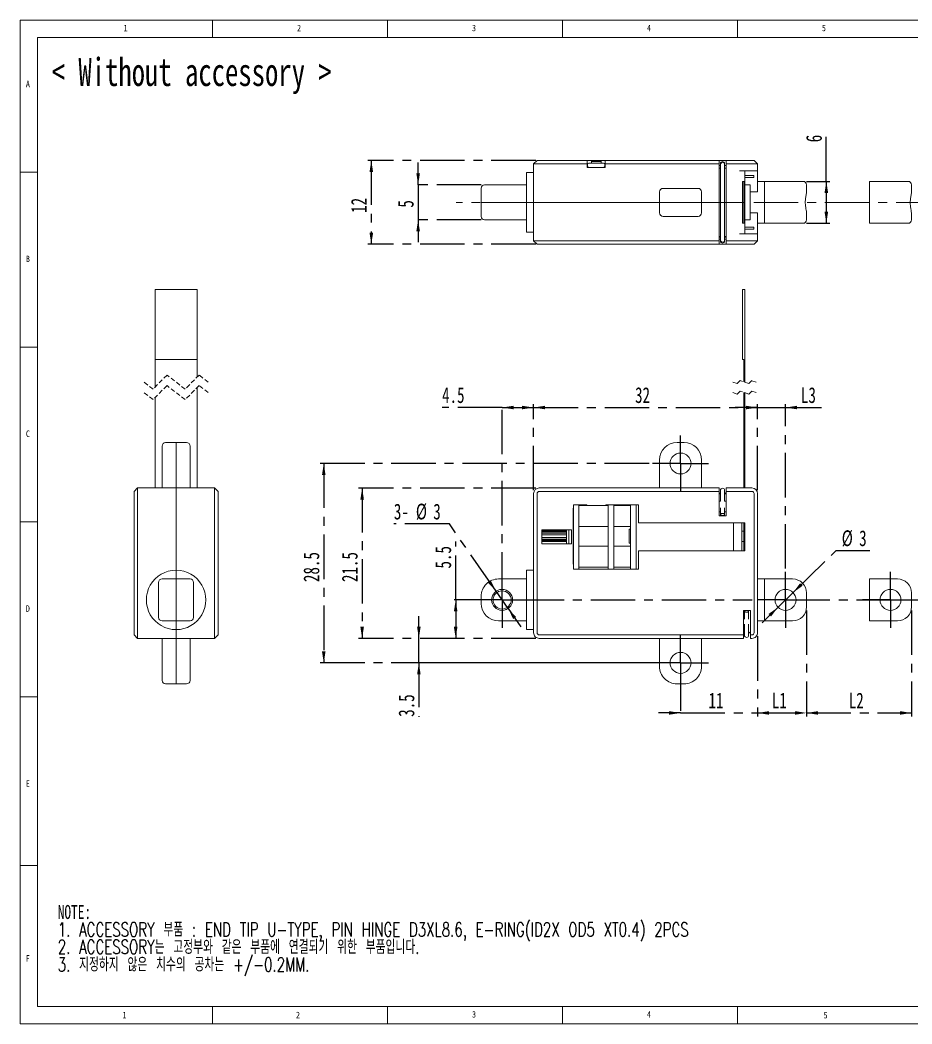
# Paper-space layout '시트1_KOR' of a CAD drawing. Header units: millimetres. Extents: x 5 to 415, y 5 to 292.
# Drawn here: x 5 to 259.9, y 5 to 292 of the extents above; entities that cross this region are included whole.
import ezdxf

# ---------------------------------------------------------------- set-up
doc = ezdxf.new("R2010")
doc.units = ezdxf.units.MM
doc.linetypes.add('CENTERX2', pattern=[20.32, 12.7, -2.54, 2.54, -2.54])
doc.linetypes.add('HIDDEN', pattern=[1.905, 1.27, -0.635])
doc.layers.add('CENTER_LINE', color=7, linetype='CENTERX2')
doc.styles.add('SLDTEXTSTYLE0', font='TXT', dxfattribs={"width": 0.7})
doc.styles.add('SLDTEXTSTYLE1', font='TXT', dxfattribs={"width": 0.75})
doc.styles.add('SLDTEXTSTYLE4', font='TXT', dxfattribs={"width": 0.7, "bigfont": 'bigfont'})
doc.dimstyles.new('SLDDIMSTYLE0', dxfattribs={"dimtxt": 4.5, "dimasz": 3.302, "dimexe": 0, "dimexo": 0.0625, "dimgap": 1.125, "dimtad": 1, "dimlfac": 0.5, "dimrnd": 1e-09, "dimzin": 12, "dimdsep": 46, "dimtxsty": 'SLDTEXTSTYLE0', "dimsah": 1, "dimcen": 0.09, "dimadec": 0, "dimazin": 3, "dimtfac": 1, "dimtofl": 0, "dimtmove": 0, "dimatfit": 3, "dimfxl": 1, "dimfrac": 2, "dimtolj": 1, "dimtzin": 12, "dimarcsym": 0})
doc.dimstyles.new('SLDDIMSTYLE1', dxfattribs={"dimtxt": 4.5, "dimasz": 3.302, "dimexe": 0, "dimexo": 0.0625, "dimgap": 1.125, "dimtad": 0, "dimtih": 1, "dimtoh": 1, "dimlfac": 0.5, "dimrnd": 1e-09, "dimzin": 12, "dimdsep": 46, "dimtxsty": 'SLDTEXTSTYLE0', "dimsah": 1, "dimcen": 0, "dimadec": 0, "dimazin": 3, "dimtfac": 1, "dimtmove": 0, "dimatfit": 3, "dimfxl": 1, "dimfrac": 2, "dimtolj": 1, "dimtzin": 12, "dimarcsym": 0})
doc.dimstyles.new('SLDDIMSTYLE2', dxfattribs={"dimtxt": 4.5, "dimasz": 3.302, "dimexe": 0, "dimexo": 0.0625, "dimgap": 1.125, "dimtad": 1, "dimlfac": 0.5, "dimrnd": 1e-09, "dimzin": 12, "dimdsep": 46, "dimtxsty": 'SLDTEXTSTYLE0', "dimsah": 1, "dimcen": 0.09, "dimadec": 0, "dimazin": 3, "dimtfac": 1, "dimtmove": 0, "dimatfit": 0, "dimfxl": 1, "dimfrac": 2, "dimtolj": 1, "dimtzin": 12, "dimarcsym": 0})
doc.dimstyles.new('SLDDIMSTYLE3', dxfattribs={"dimtxt": 4.5, "dimasz": 3.302, "dimexe": 0, "dimexo": 0.0625, "dimgap": 1.125, "dimtad": 0, "dimtih": 1, "dimtoh": 1, "dimlfac": 0.5, "dimrnd": 1e-09, "dimzin": 12, "dimdsep": 46, "dimtxsty": 'SLDTEXTSTYLE0', "dimsah": 1, "dimcen": 0, "dimadec": 0, "dimazin": 3, "dimtfac": 1, "dimtmove": 0, "dimatfit": 3, "dimfxl": 1, "dimfrac": 2, "dimtolj": 1, "dimtzin": 12, "dimarcsym": 0})

# ---------------------------------------------------------------- blocks, each defined once
blk = doc.blocks.new('SW_NOTE_0_4')
at = {"layer": 'CENTER_LINE', "color": 0, "char_height": 4, "attachment_point": 1}
for s, insert, style in [('NOTE:', (0, 5.16), 'SLDTEXTSTYLE0'), ('1. ACCESSORY 부품 : END TIP U-TYPE, PIN HINGE D3XL8.6, E-RING(ID2X OD5 XT0.4) 2PCS', (0, 0.16), 'SLDTEXTSTYLE4'), ('2. ACCESSORY는 고정부와 같은 부품에 연결되기 위한 부품입니다.', (0, -4.84), 'SLDTEXTSTYLE4'), ('3. 지정하지 않은 치수의 공차는 +/-0.2MM.', (0, -9.84), 'SLDTEXTSTYLE4')]:
    blk.add_mtext(s, dxfattribs=dict(at, insert=insert, style=style))
blk = doc.blocks.new('SW_BROKEN_VIEW_5')
at = {"color": 0, "linetype": 'CENTERX2'}
blk.add_line((0, 0), (30, 0), dxfattribs=at)
blk = doc.blocks.new('_D_15')
at = {"layer": 'CENTER_LINE'}
for p, q in [((229.76, 123.22), (229.76, 92.91)), ((215.76, 115.82), (215.76, 92.91)), ((215.76, 93.91), (229.76, 93.91))]:
    blk.add_line(p, q, dxfattribs=at)
for points in [[(215.76, 93.91), (219.06, 93.4), (219.06, 94.42)], [(229.76, 93.91), (226.46, 94.42), (226.46, 93.4)]]:
    blk.add_solid(points, dxfattribs=at)
at = {"layer": 'CENTER_LINE', "insert": (219.83, 99.71), "char_height": 4.5, "attachment_point": 1, "style": 'SLDTEXTSTYLE0'}
blk.add_mtext('L1', dxfattribs=at)
blk = doc.blocks.new('_D_16')
at = {"layer": 'CENTER_LINE'}
for p, q in [((229.76, 123.22), (229.76, 92.91)), ((259.76, 123.22), (259.76, 92.91)), ((229.76, 93.91), (259.76, 93.91))]:
    blk.add_line(p, q, dxfattribs=at)
for points in [[(229.76, 93.91), (233.06, 93.4), (233.06, 94.42)], [(259.76, 93.91), (256.46, 94.42), (256.46, 93.4)]]:
    blk.add_solid(points, dxfattribs=at)
at = {"layer": 'CENTER_LINE', "insert": (241.83, 99.71), "char_height": 4.5, "attachment_point": 1, "style": 'SLDTEXTSTYLE0'}
blk.add_mtext('L2', dxfattribs=at)
blk = doc.blocks.new('_D_17')
at = {"layer": 'CENTER_LINE'}
for p, q in [((129.49, 126.22), (129.49, 142.97)), ((141.76, 126.22), (128.49, 126.22)), ((129.49, 126.22), (129.49, 115.22)), ((152.36, 115.22), (128.49, 115.22))]:
    blk.add_line(p, q, dxfattribs=at)
for points in [[(129.49, 126.22), (128.98, 122.92), (129.99, 122.92)], [(129.49, 115.22), (129.99, 118.53), (128.98, 118.53)]]:
    blk.add_solid(points, dxfattribs=at)
at = {"layer": 'CENTER_LINE', "insert": (123.68, 135.2), "char_height": 4.5, "attachment_point": 1, "rotation": 90, "style": 'SLDTEXTSTYLE0'}
blk.add_mtext('5.5', dxfattribs=at)
blk = doc.blocks.new('_D_18')
at = {"layer": 'CENTER_LINE'}
for p, q in [((152.36, 158.22), (101.76, 158.22)), ((102.76, 158.22), (102.76, 115.22)), ((152.36, 115.22), (101.76, 115.22))]:
    blk.add_line(p, q, dxfattribs=at)
for points in [[(102.76, 158.22), (102.25, 154.92), (103.27, 154.92)], [(102.76, 115.22), (103.27, 118.53), (102.25, 118.53)]]:
    blk.add_solid(points, dxfattribs=at)
at = {"layer": 'CENTER_LINE', "insert": (96.96, 131.33), "char_height": 4.5, "attachment_point": 1, "rotation": 90, "style": 'SLDTEXTSTYLE0'}
blk.add_mtext('21.5', dxfattribs=at)
blk = doc.blocks.new('_D_19')
at = {"layer": 'CENTER_LINE'}
for p, q in [((127.69, 147.94), (111.82, 147.94)), ((141.05, 128.69), (127.69, 147.94)), ((144.47, 123.76), (141.05, 128.69)), ((144.47, 123.76), (148.09, 118.54))]:
    blk.add_line(p, q, dxfattribs=at)
for points in [[(141.05, 128.69), (139.58, 131.69), (138.75, 131.11)], [(144.47, 123.76), (145.93, 120.76), (146.77, 121.34)]]:
    blk.add_solid(points, dxfattribs=at)
at = {"layer": 'CENTER_LINE', "char_height": 4.5, "attachment_point": 1, "style": 'SLDTEXTSTYLE0'}
for s, insert in [('3-', (111.82, 153.74)), ('%%c', (118.11, 153.74)), ('3', (123.09, 153.74))]:
    blk.add_mtext(s, dxfattribs=dict(at, insert=insert))
blk = doc.blocks.new('_D_20')
at = {"layer": 'CENTER_LINE'}
for p, q in [((151.76, 157.62), (151.76, 182.22)), ((151.76, 181.22), (215.76, 181.22)), ((215.76, 157.62), (215.76, 182.22))]:
    blk.add_line(p, q, dxfattribs=at)
for points in [[(151.76, 181.22), (155.06, 180.72), (155.06, 181.73)], [(215.76, 181.22), (212.46, 181.73), (212.46, 180.72)]]:
    blk.add_solid(points, dxfattribs=at)
at = {"layer": 'CENTER_LINE', "insert": (180.75, 187.03), "char_height": 4.5, "attachment_point": 1, "style": 'SLDTEXTSTYLE0'}
blk.add_mtext('32', dxfattribs=at)
blk = doc.blocks.new('_D_21')
at = {"layer": 'CENTER_LINE'}
for p, q in [((142.76, 181.22), (125.6, 181.22)), ((142.76, 127.22), (142.76, 182.22)), ((142.76, 181.22), (151.76, 181.22)), ((151.76, 157.62), (151.76, 182.22))]:
    blk.add_line(p, q, dxfattribs=at)
for points in [[(142.76, 181.22), (146.06, 180.72), (146.06, 181.73)], [(151.76, 181.22), (148.46, 181.73), (148.46, 180.72)]]:
    blk.add_solid(points, dxfattribs=at)
at = {"layer": 'CENTER_LINE', "insert": (125.6, 187.03), "char_height": 4.5, "attachment_point": 1, "style": 'SLDTEXTSTYLE0'}
blk.add_mtext('4.5', dxfattribs=at)
blk = doc.blocks.new('_D_22')
at = {"layer": 'CENTER_LINE'}
for p, q in [((118.97, 115.22), (118.97, 121.57)), ((152.36, 115.22), (117.97, 115.22)), ((118.97, 108.22), (118.97, 115.22)), ((192.76, 108.22), (117.97, 108.22)), ((118.97, 108.22), (118.97, 92.81))]:
    blk.add_line(p, q, dxfattribs=at)
for points in [[(118.97, 115.22), (119.47, 118.53), (118.46, 118.53)], [(118.97, 108.22), (118.46, 104.92), (119.47, 104.92)]]:
    blk.add_solid(points, dxfattribs=at)
at = {"layer": 'CENTER_LINE', "insert": (113.16, 92.81), "char_height": 4.5, "attachment_point": 1, "rotation": 90, "style": 'SLDTEXTSTYLE0'}
blk.add_mtext('3.5', dxfattribs=at)
blk = doc.blocks.new('_D_23')
at = {"layer": 'CENTER_LINE'}
for p, q in [((215.76, 115.82), (215.76, 92.91)), ((193.76, 107.22), (193.76, 92.91)), ((193.76, 93.91), (187.41, 93.91)), ((193.76, 93.91), (215.76, 93.91)), ((215.76, 93.91), (222.11, 93.91))]:
    blk.add_line(p, q, dxfattribs=at)
for points in [[(193.76, 93.91), (190.46, 94.42), (190.46, 93.4)], [(215.76, 93.91), (219.06, 93.4), (219.06, 94.42)]]:
    blk.add_solid(points, dxfattribs=at)
at = {"layer": 'CENTER_LINE', "insert": (201.75, 99.71), "char_height": 4.5, "attachment_point": 1, "style": 'SLDTEXTSTYLE0'}
blk.add_mtext('11', dxfattribs=at)
blk = doc.blocks.new('_D_24')
at = {"layer": 'CENTER_LINE'}
for p, q in [((184.76, 165.22), (90.79, 165.22)), ((91.79, 165.22), (91.79, 108.22)), ((184.76, 108.22), (90.79, 108.22))]:
    blk.add_line(p, q, dxfattribs=at)
for points in [[(91.79, 165.22), (91.28, 161.92), (92.3, 161.92)], [(91.79, 108.22), (92.3, 111.53), (91.28, 111.53)]]:
    blk.add_solid(points, dxfattribs=at)
at = {"layer": 'CENTER_LINE', "insert": (85.99, 131.33), "char_height": 4.5, "attachment_point": 1, "rotation": 90, "style": 'SLDTEXTSTYLE0'}
blk.add_mtext('28.5', dxfattribs=at)
blk = doc.blocks.new('_D_25')
at = {"layer": 'CENTER_LINE'}
for p, q in [((215.76, 181.22), (209.41, 181.22)), ((215.76, 157.62), (215.76, 182.22)), ((215.76, 181.22), (223.76, 181.22)), ((223.76, 135.22), (223.76, 182.22)), ((223.76, 181.22), (234.02, 181.22))]:
    blk.add_line(p, q, dxfattribs=at)
for points in [[(215.76, 181.22), (212.46, 181.73), (212.46, 180.72)], [(223.76, 181.22), (227.06, 180.72), (227.06, 181.73)]]:
    blk.add_solid(points, dxfattribs=at)
at = {"layer": 'CENTER_LINE', "insert": (228.16, 187.03), "char_height": 4.5, "attachment_point": 1, "style": 'SLDTEXTSTYLE0'}
blk.add_mtext('L3', dxfattribs=at)
blk = doc.blocks.new('_D_26')
at = {"layer": 'CENTER_LINE'}
for p, q in [((225.91, 128.32), (238.23, 140.32)), ((238.23, 140.32), (247.81, 140.32)), ((221.61, 124.13), (225.91, 128.32)), ((221.61, 124.13), (217.06, 119.7))]:
    blk.add_line(p, q, dxfattribs=at)
for points in [[(225.91, 128.32), (228.63, 130.26), (227.92, 130.99)], [(221.61, 124.13), (218.89, 122.19), (219.6, 121.46)]]:
    blk.add_solid(points, dxfattribs=at)
at = {"layer": 'CENTER_LINE', "char_height": 4.5, "attachment_point": 1, "style": 'SLDTEXTSTYLE0'}
for s, insert in [('%%c', (239.82, 146.12)), ('3', (244.8, 146.12))]:
    blk.add_mtext(s, dxfattribs=dict(at, insert=insert))
blk = doc.blocks.new('SW_CENTERMARKSYMBOL_5')
at = {"layer": 'CENTER_LINE', "color": 0}
for p, q in [((0, 5), (0, 8)), ((0, 0), (0, 5)), ((-5, 0), (-8, 0)), ((0, 0), (-5, 0)), ((0, 0), (0, -5)), ((0, 0), (5, 0)), ((5, 0), (8, 0)), ((0, -5), (0, -8))]:
    blk.add_line(p, q, dxfattribs=at)
blk = doc.blocks.new('SW_CENTERMARKSYMBOL_6')
at = {"layer": 'CENTER_LINE', "color": 0}
for p, q in [((0, 5), (0, 8)), ((0, 0), (0, 5)), ((-5, 0), (-8, 0)), ((0, 0), (-5, 0)), ((0, 0), (0, -5)), ((0, 0), (5, 0)), ((5, 0), (8, 0)), ((0, -5), (0, -8))]:
    blk.add_line(p, q, dxfattribs=at)
blk = doc.blocks.new('SW_CENTERMARKSYMBOL_7')
at = {"layer": 'CENTER_LINE', "color": 0}
for p, q in [((0, 5), (0, 8)), ((0, 0), (0, 5)), ((-5, 0), (-8, 0)), ((0, 0), (-5, 0)), ((0, 0), (0, -5)), ((0, 0), (5, 0)), ((5, 0), (8, 0)), ((0, -5), (0, -8))]:
    blk.add_line(p, q, dxfattribs=at)
blk = doc.blocks.new('SW_CENTERMARKSYMBOL_8')
at = {"layer": 'CENTER_LINE', "color": 0}
for p, q in [((0, 5), (0, 8)), ((0, 0), (0, 5)), ((-5, 0), (-8, 0)), ((0, 0), (-5, 0)), ((0, 0), (0, -5)), ((0, 0), (5, 0)), ((5, 0), (8, 0)), ((0, -5), (0, -8))]:
    blk.add_line(p, q, dxfattribs=at)
blk = doc.blocks.new('SW_CENTERMARKSYMBOL_9')
at = {"layer": 'CENTER_LINE', "color": 0}
for p, q in [((0, 5), (0, 8)), ((0, 0), (0, 5)), ((-5, 0), (-8, 0)), ((0, 0), (-5, 0)), ((0, 0), (0, -5)), ((0, 0), (5, 0)), ((5, 0), (71.47, 0)), ((0, -5), (0, -8))]:
    blk.add_line(p, q, dxfattribs=at)
blk = doc.blocks.new('_D_27')
at = {"layer": 'CENTER_LINE'}
for p, q in [((235.42, 245.89), (235.42, 260.07)), ((229.76, 245.89), (236.42, 245.89)), ((235.42, 245.89), (235.42, 233.89)), ((229.76, 233.89), (236.42, 233.89))]:
    blk.add_line(p, q, dxfattribs=at)
for points in [[(235.42, 245.89), (234.91, 242.59), (235.93, 242.59)], [(235.42, 233.89), (235.93, 237.19), (234.91, 237.19)]]:
    blk.add_solid(points, dxfattribs=at)
at = {"layer": 'CENTER_LINE', "insert": (229.62, 257.06), "char_height": 4.5, "attachment_point": 1, "rotation": 90, "style": 'SLDTEXTSTYLE0'}
blk.add_mtext('6', dxfattribs=at)
blk = doc.blocks.new('_D_28')
at = {"layer": 'CENTER_LINE'}
for p, q in [((118.76, 244.89), (118.76, 251.24)), ((136.76, 244.89), (117.76, 244.89)), ((118.76, 244.89), (118.76, 234.89)), ((136.76, 234.89), (117.76, 234.89)), ((118.76, 234.89), (118.76, 228.54))]:
    blk.add_line(p, q, dxfattribs=at)
for points in [[(118.76, 244.89), (119.27, 248.19), (118.25, 248.19)], [(118.76, 234.89), (118.25, 231.59), (119.27, 231.59)]]:
    blk.add_solid(points, dxfattribs=at)
at = {"layer": 'CENTER_LINE', "insert": (112.96, 238.38), "char_height": 4.5, "attachment_point": 1, "rotation": 90, "style": 'SLDTEXTSTYLE0'}
blk.add_mtext('5', dxfattribs=at)
blk = doc.blocks.new('_D_29')
at = {"layer": 'CENTER_LINE'}
for p, q in [((152.36, 251.89), (104.38, 251.89)), ((105.38, 251.89), (105.38, 227.89)), ((152.36, 227.89), (104.38, 227.89))]:
    blk.add_line(p, q, dxfattribs=at)
for points in [[(105.38, 251.89), (104.87, 248.59), (105.89, 248.59)], [(105.38, 227.89), (105.89, 231.19), (104.87, 231.19)]]:
    blk.add_solid(points, dxfattribs=at)
at = {"layer": 'CENTER_LINE', "insert": (99.58, 236.88), "char_height": 4.5, "attachment_point": 1, "rotation": 90, "style": 'SLDTEXTSTYLE0'}
blk.add_mtext('12', dxfattribs=at)

psp = doc.layouts.new('시트1_KOR')

# ---------------------------------------------------------------- linework, layer by layer
at = {"color": 7, "linetype": 'Continuous', "lineweight": 18}
for p, q in [((415, 292), (5, 292)), ((5, 292), (5, 5)), ((60, 287), (60, 292)), ((110, 292), (110, 287)), ((160, 287), (160, 292)), ((210, 292), (210, 287)), ((410.25, 287), (10, 287)), ((10, 287), (10, 10)), ((151.759, 250.89), (152.759, 251.89)), ((151.759, 250.89), (151.759, 239.89)), ((153.359, 250.89), (151.759, 250.89)), ((152.759, 251.89), (153.359, 251.89)), ((153.359, 251.89), (167.059, 251.89)), ((167.059, 250.89), (153.359, 250.89)), ((167.059, 251.89), (167.059, 250.89)), ((168.274, 251.89), (167.059, 251.89)), ((167.059, 249.89), (167.059, 250.89)), ((167.059, 249.89), (172.259, 249.89)), ((167.159, 250.69), (167.159, 250.29)), ((171.759, 251.09), (167.559, 251.09)), ((168.274, 251.09), (168.274, 251.89)), ((168.274, 251.89), (171.045, 251.89)), ((171.045, 251.59), (168.274, 251.59)), ((171.045, 251.09), (171.045, 251.89)), ((172.259, 251.89), (171.045, 251.89)), ((172.159, 250.29), (172.159, 250.69)), ((172.259, 251.89), (204.759, 251.89)), ((172.259, 250.89), (172.259, 251.89)), ((204.759, 250.89), (172.259, 250.89)), ((172.259, 249.89), (172.259, 250.89)), ((204.759, 251.89), (204.759, 250.89)), ((204.759, 251.89), (206.759, 251.89)), ((204.759, 250.89), (204.759, 239.89)), ((205.157, 250.461), (204.759, 250.461)), ((205.157, 250.656), (205.157, 251.009)), ((205.157, 249.456), (205.157, 250.656)), ((206.357, 250.656), (206.357, 251.009)), ((206.357, 249.456), (206.357, 250.656)), ((206.759, 250.461), (206.357, 250.461)), ((206.759, 251.89), (214.159, 251.89)), ((206.759, 250.89), (206.759, 251.89)), ((206.759, 250.89), (206.759, 239.89)), ((214.159, 250.89), (206.759, 250.89)), ((214.159, 251.89), (214.759, 251.89)), ((215.759, 250.89), (214.159, 250.89)), ((214.759, 251.89), (215.759, 250.89)), ((215.759, 248.89), (215.759, 250.89)), ((10, 248.5), (5, 248.5)), ((151.759, 248.39), (149.759, 248.39)), ((149.759, 239.89), (149.759, 248.39)), ((205.157, 249.69), (204.759, 249.69)), ((205.157, 230.334), (205.157, 249.456)), ((206.759, 249.69), (206.353, 249.69)), ((206.357, 230.334), (206.357, 249.456)), ((214.159, 248.89), (210.559, 248.89)), ((212.159, 248.89), (212.159, 245.89)), ((214.659, 247.59), (212.159, 247.59)), ((214.659, 246.99), (212.159, 246.99)), ((215.759, 248.89), (214.159, 248.89)), ((214.659, 247.59), (214.659, 246.99)), ((215.759, 248.89), (215.759, 242.89)), ((137.759, 244.89), (141.759, 244.89)), ((141.759, 244.89), (149.759, 244.89)), ((211.459, 233.89), (211.459, 245.89)), ((211.459, 245.89), (211.859, 245.89)), ((211.859, 245.89), (212.159, 245.89)), ((211.859, 245.89), (211.859, 233.89)), ((212.159, 245.89), (212.159, 233.89)), ((213.659, 244.89), (212.159, 244.89)), ((213.659, 244.89), (213.659, 234.89)), ((217.759, 245.89), (215.759, 245.89)), ((217.759, 245.89), (225.759, 245.89)), ((217.759, 244.89), (217.759, 245.89)), ((217.759, 244.89), (217.759, 239.89)), ((225.759, 245.89), (228.759, 245.89)), ((229.759, 244.89), (229.759, 242.943)), ((247.759, 245.89), (255.759, 245.89)), ((247.759, 244.89), (247.759, 245.89)), ((247.759, 244.89), (247.759, 234.89)), ((255.759, 245.89), (258.759, 245.89)), ((259.759, 244.89), (259.759, 242.943)), ((136.759, 239.89), (136.759, 243.89)), ((187.759, 239.89), (187.759, 242.89)), ((188.759, 243.89), (192.759, 243.89)), ((192.759, 243.89), (194.759, 243.89)), ((194.759, 243.89), (198.759, 243.89)), ((199.759, 242.89), (199.759, 239.89)), ((213.659, 242.89), (215.759, 242.89)), ((136.759, 235.89), (136.759, 239.89)), ((136.759, 239.89), (141.759, 239.89)), ((149.759, 239.89), (141.759, 239.89)), ((149.759, 231.39), (149.759, 239.89)), ((149.759, 239.89), (151.759, 239.89)), ((151.759, 228.89), (151.759, 239.89)), ((151.759, 239.89), (153.359, 239.89)), ((153.359, 239.89), (187.759, 239.89)), ((187.759, 239.89), (192.759, 239.89)), ((187.759, 236.89), (187.759, 239.89)), ((192.759, 239.89), (194.759, 239.89)), ((194.759, 239.89), (199.759, 239.89)), ((199.759, 239.89), (204.759, 239.89)), ((199.759, 239.89), (199.759, 236.89)), ((204.759, 228.89), (204.759, 239.89)), ((205.157, 239.89), (204.759, 239.89)), ((206.759, 239.89), (206.357, 239.89)), ((206.759, 228.89), (206.759, 239.89)), ((206.759, 239.89), (210.559, 239.89)), ((210.559, 239.89), (211.459, 239.89)), ((217.759, 239.89), (217.759, 234.89)), ((192.759, 235.89), (188.759, 235.89)), ((194.759, 235.89), (192.759, 235.89)), ((198.759, 235.89), (194.759, 235.89)), ((213.659, 236.89), (215.759, 236.89)), ((215.759, 230.89), (215.759, 236.89)), ((229.759, 236.836), (229.759, 234.89)), ((259.759, 236.836), (259.759, 234.89)), ((141.759, 234.89), (137.759, 234.89)), ((149.759, 234.89), (141.759, 234.89)), ((211.459, 233.89), (211.859, 233.89)), ((211.859, 233.89), (212.159, 233.89)), ((212.159, 234.89), (213.659, 234.89)), ((212.159, 233.89), (212.159, 230.89)), ((214.659, 232.79), (212.159, 232.79)), ((214.659, 232.79), (214.659, 232.19)), ((215.759, 233.89), (217.759, 233.89)), ((217.759, 233.89), (217.759, 234.89)), ((225.759, 233.89), (217.759, 233.89)), ((228.759, 233.89), (225.759, 233.89)), ((247.759, 233.89), (247.759, 234.89)), ((255.759, 233.89), (247.759, 233.89)), ((258.759, 233.89), (255.759, 233.89)), ((149.759, 231.39), (151.759, 231.39)), ((205.157, 230.09), (204.759, 230.09)), ((204.759, 229.89), (205.157, 229.89)), ((205.157, 229.134), (205.157, 230.334)), ((206.759, 230.09), (206.352, 230.09)), ((206.357, 229.134), (206.357, 230.334)), ((206.357, 229.89), (206.759, 229.89)), ((210.559, 230.89), (214.159, 230.89)), ((214.659, 232.19), (212.159, 232.19)), ((214.159, 230.89), (215.759, 230.89)), ((215.759, 230.89), (215.759, 228.89)), ((151.759, 228.89), (153.359, 228.89)), ((151.759, 228.89), (152.759, 227.89)), ((153.359, 227.89), (152.759, 227.89)), ((153.359, 228.89), (204.759, 228.89)), ((204.759, 227.89), (153.359, 227.89)), ((205.157, 229.382), (204.759, 229.382)), ((204.759, 228.89), (204.759, 227.89)), ((204.759, 227.89), (206.759, 227.89)), ((205.157, 228.77), (205.157, 229.134)), ((206.759, 229.382), (206.357, 229.382)), ((206.357, 228.77), (206.357, 229.134)), ((206.759, 228.89), (214.159, 228.89)), ((206.759, 227.89), (206.759, 228.89)), ((214.159, 227.89), (206.759, 227.89)), ((214.159, 228.89), (215.759, 228.89)), ((214.759, 227.89), (214.159, 227.89)), ((215.759, 228.89), (214.759, 227.89)), ((43.584, 214.952), (55.584, 214.953)), ((43.584, 214.952), (43.584, 194.952)), ((55.584, 214.952), (43.584, 214.952)), ((55.584, 214.953), (55.584, 214.952)), ((55.584, 194.952), (55.584, 214.952)), ((211.459, 194.952), (211.459, 214.952)), ((211.459, 214.952), (211.859, 214.952)), ((211.859, 214.953), (211.859, 214.952)), ((211.859, 214.953), (212.159, 214.953)), ((212.159, 214.953), (212.159, 188.445)), ((5, 198.5), (10, 198.5)), ((43.584, 194.952), (55.584, 194.952)), ((43.584, 187.082), (43.584, 194.952)), ((55.584, 194.952), (55.584, 189.907)), ((211.459, 194.952), (211.859, 194.952)), ((211.859, 194.952), (211.859, 188.545)), ((55.584, 186.907), (55.584, 158.225)), ((43.584, 158.225), (43.584, 184.082)), ((211.859, 185.545), (211.859, 158.225)), ((212.159, 185.445), (212.159, 158.225)), ((45.584, 166.225), (45.584, 170.225)), ((46.584, 171.225), (49.584, 171.225)), ((49.584, 171.225), (52.584, 171.225)), ((49.584, 166.225), (49.584, 171.225)), ((53.584, 170.225), (53.584, 166.225)), ((192.759, 171.225), (194.759, 171.225)), ((45.584, 158.225), (45.584, 166.225)), ((49.584, 158.225), (49.584, 166.225)), ((53.584, 166.225), (53.584, 158.225)), ((187.759, 158.225), (187.759, 166.225)), ((199.759, 166.225), (199.759, 158.225)), ((38.584, 158.225), (37.584, 157.225)), ((38.584, 158.225), (38.584, 156.625)), ((49.584, 158.225), (38.584, 158.225)), ((49.584, 158.225), (60.584, 158.225)), ((49.584, 156.625), (49.584, 158.225)), ((60.584, 156.625), (60.584, 158.225)), ((60.584, 158.225), (61.584, 157.225)), ((153.359, 158.225), (204.759, 158.225)), ((204.759, 158.225), (204.759, 157.225)), ((206.759, 158.225), (214.159, 158.225)), ((206.759, 157.225), (206.759, 158.225)), ((37.584, 156.625), (37.584, 157.225)), ((37.584, 116.825), (37.584, 156.625)), ((38.584, 156.625), (38.584, 116.825)), ((49.584, 134.725), (49.584, 156.625)), ((60.584, 116.825), (60.584, 156.625)), ((61.584, 157.225), (61.584, 156.625)), ((61.584, 156.625), (61.584, 116.825)), ((151.759, 116.825), (151.759, 156.625)), ((152.759, 156.625), (152.759, 116.825)), ((204.759, 157.225), (153.359, 157.225)), ((204.759, 157.225), (204.759, 150.225)), ((205.157, 155.738), (205.157, 157.538)), ((205.157, 154.425), (205.157, 155.738)), ((206.357, 155.738), (206.357, 157.538)), ((206.357, 154.425), (206.357, 155.738)), ((214.159, 157.225), (206.759, 157.225)), ((206.759, 157.225), (206.759, 150.225)), ((214.759, 116.825), (214.759, 156.625)), ((215.759, 156.625), (215.759, 116.825)), ((163.059, 152.425), (163.059, 136.425)), ((163.159, 153.425), (166.859, 153.425)), ((163.159, 153.425), (163.159, 135.025)), ((164.659, 152.425), (164.659, 153.425)), ((167.059, 153.225), (164.659, 153.225)), ((164.659, 152.425), (164.659, 136.425)), ((166.859, 153.425), (167.059, 153.225)), ((172.259, 153.225), (167.059, 153.225)), ((172.259, 153.225), (172.459, 153.425)), ((173.059, 153.225), (172.259, 153.225)), ((172.459, 153.425), (181.759, 153.425)), ((173.059, 152.425), (173.059, 153.425)), ((173.059, 152.425), (173.059, 136.425)), ((174.659, 152.425), (174.659, 153.425)), ((179.459, 153.225), (174.659, 153.225)), ((174.659, 152.425), (174.659, 136.425)), ((179.459, 152.425), (179.459, 153.425)), ((179.459, 152.425), (179.459, 136.425)), ((181.059, 152.425), (181.059, 153.425)), ((181.059, 152.425), (181.059, 136.425)), ((181.759, 148.225), (181.759, 153.425)), ((204.759, 154.425), (205.174, 154.425)), ((205.157, 150.638), (205.157, 152.577)), ((206.34, 154.425), (206.759, 154.425)), ((206.357, 150.638), (206.357, 152.577)), ((205.157, 151.425), (204.759, 151.425)), ((204.759, 150.225), (206.759, 150.225)), ((206.759, 151.425), (206.357, 151.425)), ((5, 148.5), (10, 148.5)), ((164.659, 147.225), (173.059, 147.225)), ((174.659, 147.225), (179.459, 147.225)), ((179.459, 146.425), (179.059, 146.425)), ((179.059, 142.425), (179.059, 146.425)), ((181.759, 148.225), (212.159, 148.225)), ((208.859, 148.225), (208.859, 140.225)), ((211.259, 148.225), (211.259, 140.225)), ((211.859, 148.225), (211.859, 140.225)), ((212.159, 140.225), (212.159, 148.225)), ((154.159, 142.225), (154.159, 146.225)), ((154.159, 146.225), (162.559, 146.225)), ((154.159, 146.005), (161.159, 146.005)), ((154.159, 145.831), (161.159, 145.831)), ((154.159, 145.657), (161.159, 145.657)), ((161.159, 145.335), (154.159, 145.335)), ((154.159, 144.864), (161.159, 144.864)), ((154.159, 144.08), (161.159, 144.08)), ((154.159, 143.596), (161.159, 143.596)), ((161.159, 146.005), (161.159, 146.225)), ((161.159, 145.831), (161.159, 146.005)), ((161.159, 145.657), (161.159, 145.831)), ((161.159, 145.43), (161.159, 145.657)), ((161.159, 145.335), (161.159, 145.43)), ((161.159, 145.324), (161.159, 145.335)), ((161.159, 144.864), (161.159, 145.324)), ((161.159, 144.08), (161.159, 144.864)), ((161.159, 143.609), (161.159, 144.08)), ((161.159, 143.596), (161.159, 143.609)), ((161.159, 143.497), (161.159, 143.596)), ((161.859, 142.225), (161.859, 146.225)), ((162.559, 146.225), (162.559, 142.225)), ((211.859, 145.925), (211.259, 145.925)), ((154.159, 143.268), (161.159, 143.268)), ((154.159, 143.094), (161.159, 143.094)), ((154.159, 142.92), (161.159, 142.92)), ((154.159, 142.225), (162.559, 142.225)), ((161.159, 143.268), (161.159, 143.497)), ((161.159, 143.094), (161.159, 143.268)), ((161.159, 142.92), (161.159, 143.094)), ((161.159, 142.657), (161.159, 142.92)), ((161.159, 142.397), (161.159, 142.657)), ((161.159, 142.328), (161.159, 142.397)), ((161.159, 142.225), (161.159, 142.328)), ((173.059, 141.625), (164.659, 141.625)), ((179.459, 141.625), (174.659, 141.625)), ((179.059, 142.425), (179.459, 142.425)), ((211.859, 142.925), (211.259, 142.925)), ((181.759, 135.025), (181.759, 140.225)), ((181.759, 140.225), (212.159, 140.225)), ((163.159, 135.025), (181.759, 135.025)), ((164.659, 136.425), (164.659, 135.025)), ((164.659, 135.625), (173.059, 135.625)), ((173.059, 136.425), (173.059, 135.025)), ((174.659, 136.425), (174.659, 135.025)), ((174.659, 135.625), (179.459, 135.625)), ((179.459, 136.425), (179.459, 135.025)), ((181.059, 136.425), (181.059, 135.025)), ((45.584, 132.225), (49.584, 132.225)), ((49.584, 134.725), (49.584, 132.225)), ((49.584, 127.225), (49.584, 132.225)), ((49.584, 132.225), (53.584, 132.225)), ((141.759, 132.225), (149.759, 132.225)), ((149.759, 134.725), (151.759, 134.725)), ((149.759, 117.725), (149.759, 134.725)), ((217.759, 132.225), (215.759, 132.225)), ((217.759, 132.225), (225.759, 132.225)), ((217.759, 131.225), (217.759, 132.225)), ((247.759, 132.225), (255.759, 132.225)), ((247.759, 131.225), (247.759, 132.225)), ((44.584, 127.225), (44.584, 131.225)), ((54.584, 131.225), (54.584, 127.225)), ((217.759, 126.225), (217.759, 131.225)), ((247.759, 121.225), (247.759, 131.225)), ((44.584, 125.225), (44.584, 127.225)), ((49.584, 127.225), (49.584, 125.225)), ((54.584, 127.225), (54.584, 125.225)), ((136.759, 125.225), (136.759, 127.225)), ((229.759, 128.225), (229.759, 124.225)), ((259.759, 128.225), (259.759, 124.225)), ((44.584, 121.225), (44.584, 125.225)), ((49.584, 120.225), (49.584, 125.225)), ((54.584, 125.225), (54.584, 121.225)), ((217.759, 121.225), (217.759, 126.225)), ((211.759, 123.225), (213.759, 123.225)), ((211.759, 116.225), (211.759, 123.225)), ((212.02, 123.021), (212.02, 120.735)), ((213.22, 123.021), (213.22, 120.735)), ((213.759, 116.225), (213.759, 123.225)), ((217.759, 120.225), (217.759, 121.225)), ((247.759, 120.225), (247.759, 121.225)), ((49.584, 120.225), (45.584, 120.225)), ((53.584, 120.225), (49.584, 120.225)), ((49.584, 120.225), (49.584, 117.725)), ((49.584, 116.825), (49.584, 117.725)), ((149.759, 120.225), (141.759, 120.225)), ((149.759, 117.725), (151.759, 117.725)), ((212.02, 119.297), (212.02, 117.921)), ((212.02, 117.921), (212.02, 116.121)), ((213.22, 119.297), (213.22, 117.921)), ((213.22, 117.921), (213.22, 116.121)), ((215.759, 120.225), (217.759, 120.225)), ((225.759, 120.225), (217.759, 120.225)), ((255.759, 120.225), (247.759, 120.225)), ((37.584, 116.225), (37.584, 116.825)), ((38.584, 115.225), (37.584, 116.225)), ((38.584, 116.825), (38.584, 115.225)), ((38.584, 115.225), (49.584, 115.225)), ((45.584, 107.225), (45.584, 115.225)), ((49.584, 115.225), (49.584, 116.825)), ((60.584, 115.225), (49.584, 115.225)), ((49.584, 107.225), (49.584, 115.225)), ((53.584, 115.225), (53.584, 107.225)), ((60.584, 115.225), (60.584, 116.825)), ((60.584, 115.225), (61.584, 116.225)), ((61.584, 116.825), (61.584, 116.225)), ((153.359, 116.225), (211.759, 116.225)), ((211.759, 115.225), (153.359, 115.225)), ((187.759, 107.225), (187.759, 115.225)), ((199.759, 115.225), (199.759, 107.225)), ((211.759, 116.225), (211.759, 115.225)), ((213.759, 115.225), (213.759, 116.225)), ((213.759, 116.225), (214.159, 116.225)), ((214.159, 115.225), (213.759, 115.225)), ((45.584, 103.225), (45.584, 107.225)), ((49.584, 102.225), (49.584, 107.225)), ((53.584, 107.225), (53.584, 103.225)), ((49.584, 102.225), (46.584, 102.225)), ((52.584, 102.225), (49.584, 102.225)), ((194.759, 102.225), (192.759, 102.225)), ((5, 98.5), (10, 98.5)), ((10, 50.271), (5, 50.271)), ((10, 10), (410.25, 10)), ((60, 5), (60, 10)), ((110, 10), (110, 5)), ((160, 5), (160, 10)), ((210, 5), (210, 10)), ((5, 5), (415, 5))]:
    psp.add_line(p, q, dxfattribs=at)
at = {"color": 7, "linetype": 'HIDDEN', "lineweight": 18}
for p, q in [((46.996, 190.495), (42.996, 186.495)), ((52.171, 186.495), (46.996, 190.495)), ((56.171, 190.495), (52.171, 186.495)), ((58.759, 188.495), (56.171, 190.495)), ((42.996, 186.495), (40.409, 188.495)), ((46.996, 187.495), (42.996, 183.495)), ((52.171, 183.495), (46.996, 187.495)), ((56.171, 187.495), (52.171, 183.495)), ((58.759, 185.495), (56.171, 187.495)), ((209.931, 188.079), (208.684, 188.495)), ((210.762, 188.91), (209.931, 188.079)), ((213.256, 188.079), (210.762, 188.91)), ((214.087, 188.91), (213.256, 188.079)), ((215.334, 188.495), (214.087, 188.91)), ((42.996, 183.495), (40.409, 185.495)), ((209.931, 185.079), (208.684, 185.495)), ((210.762, 185.91), (209.931, 185.079)), ((213.256, 185.079), (210.762, 185.91)), ((214.087, 185.91), (213.256, 185.079)), ((215.334, 185.495), (214.087, 185.91))]:
    psp.add_line(p, q, dxfattribs=at)
at = {"color": 7, "linetype": 'Continuous', "lineweight": 18, "flags": 128}
for points in [[(205.757, 150.938), (205.64, 150.932), (205.528, 150.915), (205.424, 150.887), (205.333, 150.85), (205.258, 150.805), (205.203, 150.753), (205.169, 150.697), (205.157, 150.638)], [(205.157, 150.638), (205.169, 150.579), (205.203, 150.523), (205.258, 150.471), (205.333, 150.426), (205.424, 150.389), (205.528, 150.361), (205.64, 150.344), (205.757, 150.338)], [(206.357, 150.638), (206.346, 150.697), (206.312, 150.753), (206.256, 150.805), (206.182, 150.85), (206.091, 150.887), (205.987, 150.915), (205.874, 150.932), (205.757, 150.938)], [(205.757, 150.338), (205.874, 150.344), (205.987, 150.361), (206.091, 150.389), (206.182, 150.426), (206.256, 150.471), (206.312, 150.523), (206.346, 150.579), (206.357, 150.638)], [(212.02, 123.021), (212.031, 122.962), (212.065, 122.906), (212.121, 122.854), (212.195, 122.808), (212.286, 122.771), (212.39, 122.743), (212.503, 122.726), (212.62, 122.721)], [(212.62, 122.721), (212.737, 122.726), (212.849, 122.743), (212.953, 122.771), (213.044, 122.808), (213.118, 122.854), (213.174, 122.906), (213.208, 122.962), (213.22, 123.021)], [(211.759, 116.225), (211.835, 116.608), (212.02, 116.898)]]:
    psp.add_lwpolyline(points, dxfattribs=at)
at = {"color": 7, "linetype": 'Continuous', "lineweight": 18}
for centre, radius in [((193.759, 165.225), 3), ((142.759, 126.225), 3), ((223.759, 126.225), 3), ((253.759, 126.225), 3), ((142.759, 126.225), 2.6), ((193.759, 108.225), 3)]:
    psp.add_circle(centre, radius, dxfattribs=at)
for centre, radius, start, end in [((167.559, 250.69), 0.4, 90, 180), ((167.559, 250.29), 0.4, 180, 270), ((171.759, 250.69), 0.4, 0, 90), ((171.759, 250.29), 0.4, 270, 0), ((205.72, 250.966), 0.564, 86.18874, 175.59805), ((205.757, 250.656), 0.6, 90, 180), ((205.795, 250.966), 0.564, 4.40195, 93.81126), ((205.757, 250.656), 0.6, 0, 90), ((137.759, 243.89), 1, 90, 180), ((228.759, 244.89), 1, 0, 90), ((258.759, 244.89), 1, 0, 90), ((188.759, 242.89), 1, 90, 180), ((198.759, 242.89), 1, 0, 90), ((137.759, 235.89), 1, 180, 270), ((188.759, 236.89), 1, 180, 270), ((198.759, 236.89), 1, 270, 0), ((228.759, 234.89), 1, 270, 0), ((258.759, 234.89), 1, 270, 0), ((205.757, 229.134), 0.6, 180, 270), ((205.72, 228.813), 0.564, 184.40195, 273.81126), ((205.757, 229.134), 0.6, 270, 0), ((205.795, 228.813), 0.564, 266.18874, 355.59805), ((46.584, 170.225), 1, 90.00005, 180.00006), ((52.584, 170.225), 1, 359.99994, 89.99995), ((192.759, 166.225), 5, 90.00002, 180.00001), ((194.759, 166.225), 5, 360, 89.99997), ((153.359, 156.625), 1.6, 90.00011, 179.99989), ((205.757, 157.538), 0.6, 90.00015, 180.00011), ((205.757, 157.538), 0.6, 0.00004, 89.99974), ((214.159, 156.625), 1.6, 360, 89.99994), ((153.359, 156.625), 0.6, 89.99979, 180.00021), ((205.759, 157.225), 1, 180.00041, 232.99861), ((205.759, 157.225), 1, 306.73905, 359.99998), ((214.159, 156.625), 0.6, 359.99948, 90.00052), ((49.584, 126.225), 8.5, 89.99999, 270.00001), ((45.584, 131.225), 1, 90.00039, 179.99974), ((49.584, 126.225), 8.5, 269.99999, 90.00001), ((53.584, 131.225), 1, 0.00026, 89.99961), ((141.759, 127.225), 5, 89.99995, 180.00005), ((225.759, 128.225), 4, 0.00005, 89.99995), ((255.759, 128.225), 4, 0.00005, 89.99995), ((141.759, 125.225), 5, 180.0001, 269.9999), ((225.759, 124.225), 4, 270.00005, 359.99995), ((255.759, 124.225), 4, 270.00005, 359.99995), ((45.584, 121.225), 1, 180.00026, 269.99961), ((53.584, 121.225), 1, 270.00039, 359.99974), ((212.276, 122.984), 0.259, 111.69299, 171.95681), ((212.963, 122.984), 0.259, 8.04319, 68.30701), ((153.359, 116.825), 1.6, 180.00002, 270.00012), ((153.359, 116.825), 0.6, 180.00004, 269.9996), ((212.62, 116.121), 0.6, 179.99989, 269.99993), ((212.62, 116.121), 0.6, 270.00015, 0.00011), ((212.759, 116.225), 1, 359.99913, 62.58609), ((214.159, 116.825), 0.6, 270.00009, 0.00026), ((214.159, 116.825), 1.6, 269.99983, 0.0001), ((192.759, 107.225), 5, 179.99991, 270.00005), ((194.759, 107.225), 5, 269.99995, 0.00008), ((46.584, 103.225), 1, 180.0003, 269.99959), ((52.584, 103.225), 1, 270.00041, 359.9997)]:
    psp.add_arc(centre, radius, start, end, dxfattribs=at)
for points, knots in [([(229.759, 242.943), (229.735, 242.694), (229.687, 242.198), (229.47, 241.124), (229.372, 239.928), (229.459, 238.743), (229.673, 237.646), (229.729, 237.119), (229.759, 236.836)], [0, 0, 0, 0, 0.1635681, 0.3265169, 0.4990783, 0.6586515, 0.8168735, 1, 1, 1, 1]), ([(259.759, 242.943), (259.735, 242.694), (259.687, 242.198), (259.47, 241.124), (259.372, 239.928), (259.459, 238.743), (259.673, 237.646), (259.729, 237.119), (259.759, 236.836)], [0, 0, 0, 0, 0.16356808, 0.32651689, 0.49907831, 0.65865146, 0.8168735, 1, 1, 1, 1]), ([(181.059, 135.425), (181.059, 135.421), (181.059, 135.376), (181.066, 135.288), (181.092, 135.156), (181.126, 135.071), (181.144, 135.025)], [0, 0, 0, 0, 0.0273301, 0.3322312, 0.642303, 1, 1, 1, 1])]:
    psp.add_open_spline(points, degree=3, knots=knots, dxfattribs=at)
at = {"layer": 'CENTER_LINE', "linetype": 'CENTERX2', "lineweight": 18}
for p, q in [((151.759, 239.89), (129.663, 239.89)), ((268.045, 239.89), (177.759, 239.89))]:
    psp.add_line(p, q, dxfattribs=at)

# ---------------------------------------------------------------- block references
at = {"color": 7, "linetype": 'Continuous'}
psp.add_blockref('SW_BROKEN_VIEW_5', (223.759, 126.225), dxfattribs=at)
at = {"layer": 'CENTER_LINE'}
for name, p in [('SW_CENTERMARKSYMBOL_5', (193.759, 165.225)), ('SW_CENTERMARKSYMBOL_9', (142.759, 126.225)), ('SW_CENTERMARKSYMBOL_7', (223.759, 126.225)), ('SW_CENTERMARKSYMBOL_8', (253.759, 126.225)), ('SW_CENTERMARKSYMBOL_6', (193.759, 108.225)), ('SW_NOTE_0_4', (15.766, 33.84))]:
    psp.add_blockref(name, p, dxfattribs=at)

# ---------------------------------------------------------------- texts
at = {"color": 7, "linetype": 'Continuous', "lineweight": 0, "char_height": 1.852, "attachment_point": 1, "style": 'SLDTEXTSTYLE1'}
for s, insert in [('1', (34.583, 290.668)), ('2', (84.167, 290.668)), ('3', (134.167, 290.668)), ('4', (184.167, 290.668)), ('5', (234.167, 290.668)), ('A', (6.667, 274.668)), ('B', (6.667, 224.668)), ('C', (6.667, 174.668)), ('D', (6.667, 124.668)), ('E', (6.667, 74.668)), ('F', (6.667, 24.668)), ('3', (134.167, 8.668)), ('4', (184.167, 8.668)), ('1', (34.278, 8.493)), ('2', (83.861, 8.493)), ('5', (234.613, 8.434))]:
    psp.add_mtext(s, dxfattribs=dict(at, insert=insert))
at = {"layer": 'CENTER_LINE', "insert": (14.052, 281.16), "char_height": 8, "attachment_point": 1, "style": 'SLDTEXTSTYLE0'}
psp.add_mtext('< Without accessory >', dxfattribs=at)

# ---------------------------------------------------------------- dimensions: what is measured, and where the dimension line sits
at = {"layer": 'CENTER_LINE'}
for base, p1, p2, dimstyle, picture, middle in [((235.42, 233.89), (228.759, 245.89), (228.759, 233.89), 'SLDDIMSTYLE0', '_D_27', (235.42, 258.567)), ((105.381, 227.89), (153.359, 251.89), (153.359, 227.89), 'SLDDIMSTYLE0', '_D_29', (105.381, 239.89)), ((118.759, 234.89), (137.759, 244.89), (137.759, 234.89), 'SLDDIMSTYLE2', '_D_28', (118.759, 239.89)), ((91.791, 108.225), (185.759, 165.225), (185.759, 108.225), 'SLDDIMSTYLE0', '_D_24', (91.791, 136.725)), ((102.759, 115.225), (153.359, 158.225), (153.359, 115.225), 'SLDDIMSTYLE0', '_D_18', (102.759, 136.725)), ((129.485, 115.225), (142.759, 126.225), (153.359, 115.225), 'SLDDIMSTYLE0', '_D_17', (129.485, 139.087)), ((118.965, 115.225), (193.759, 108.225), (153.359, 115.225), 'SLDDIMSTYLE2', '_D_22', (118.965, 96.694))]:
    dim = psp.add_linear_dim(base=base, p1=p1, p2=p2, angle=90, dimstyle=dimstyle, dxfattribs=at)
    dim.commit()
    dim.dimension.update_dxf_attribs({"geometry": picture, "text_midpoint": middle, "dimtype": 160})
for base, p1, p2, dimstyle, picture, middle in [((151.759, 181.225), (142.759, 126.225), (151.759, 156.625), 'SLDDIMSTYLE0', '_D_21', (129.485, 181.225)), ((215.759, 181.225), (151.759, 156.625), (215.759, 156.625), 'SLDDIMSTYLE0', '_D_20', (183.759, 181.225)), ((215.759, 93.908), (193.759, 108.225), (215.759, 116.825), 'SLDDIMSTYLE2', '_D_23', (204.759, 93.908))]:
    dim = psp.add_linear_dim(base=base, p1=p1, p2=p2, dimstyle=dimstyle, dxfattribs=at)
    dim.commit()
    dim.dimension.update_dxf_attribs({"geometry": picture, "text_midpoint": middle, "dimtype": 160})
for base, p1, p2, text, dimstyle, picture, middle in [((223.759, 181.225), (215.759, 156.625), (223.759, 134.225), 'L3', 'SLDDIMSTYLE2', '_D_25', (231.094, 181.225)), ((229.759, 93.908), (215.759, 116.825), (229.759, 124.225), 'L1', 'SLDDIMSTYLE0', '_D_15', (222.759, 93.908)), ((259.759, 93.908), (229.759, 124.225), (259.759, 124.225), 'L2', 'SLDDIMSTYLE0', '_D_16', (244.759, 93.908))]:
    dim = psp.add_linear_dim(base=base, p1=p1, p2=p2, text=text, dimstyle=dimstyle, dxfattribs=at)
    dim.commit()
    dim.dimension.update_dxf_attribs({"geometry": picture, "text_midpoint": middle, "dimtype": 160})
dim = psp.add_diameter_dim_2p(p1=(141.049, 128.69), p2=(144.469, 123.76), text='3-<>', dimstyle='SLDDIMSTYLE1', dxfattribs=at)
dim.commit()
dim.dimension.update_dxf_attribs({"geometry": '_D_19', "text_midpoint": (118.965, 151.062), "dimtype": 163})
dim = psp.add_diameter_dim_2p(p1=(225.908, 128.318), p2=(221.61, 124.131), dimstyle='SLDDIMSTYLE3', dxfattribs=at)
dim.commit()
dim.dimension.update_dxf_attribs({"geometry": '_D_26', "text_midpoint": (243.814, 143.446), "dimtype": 163})

doc.saveas('drawing.dxf')
